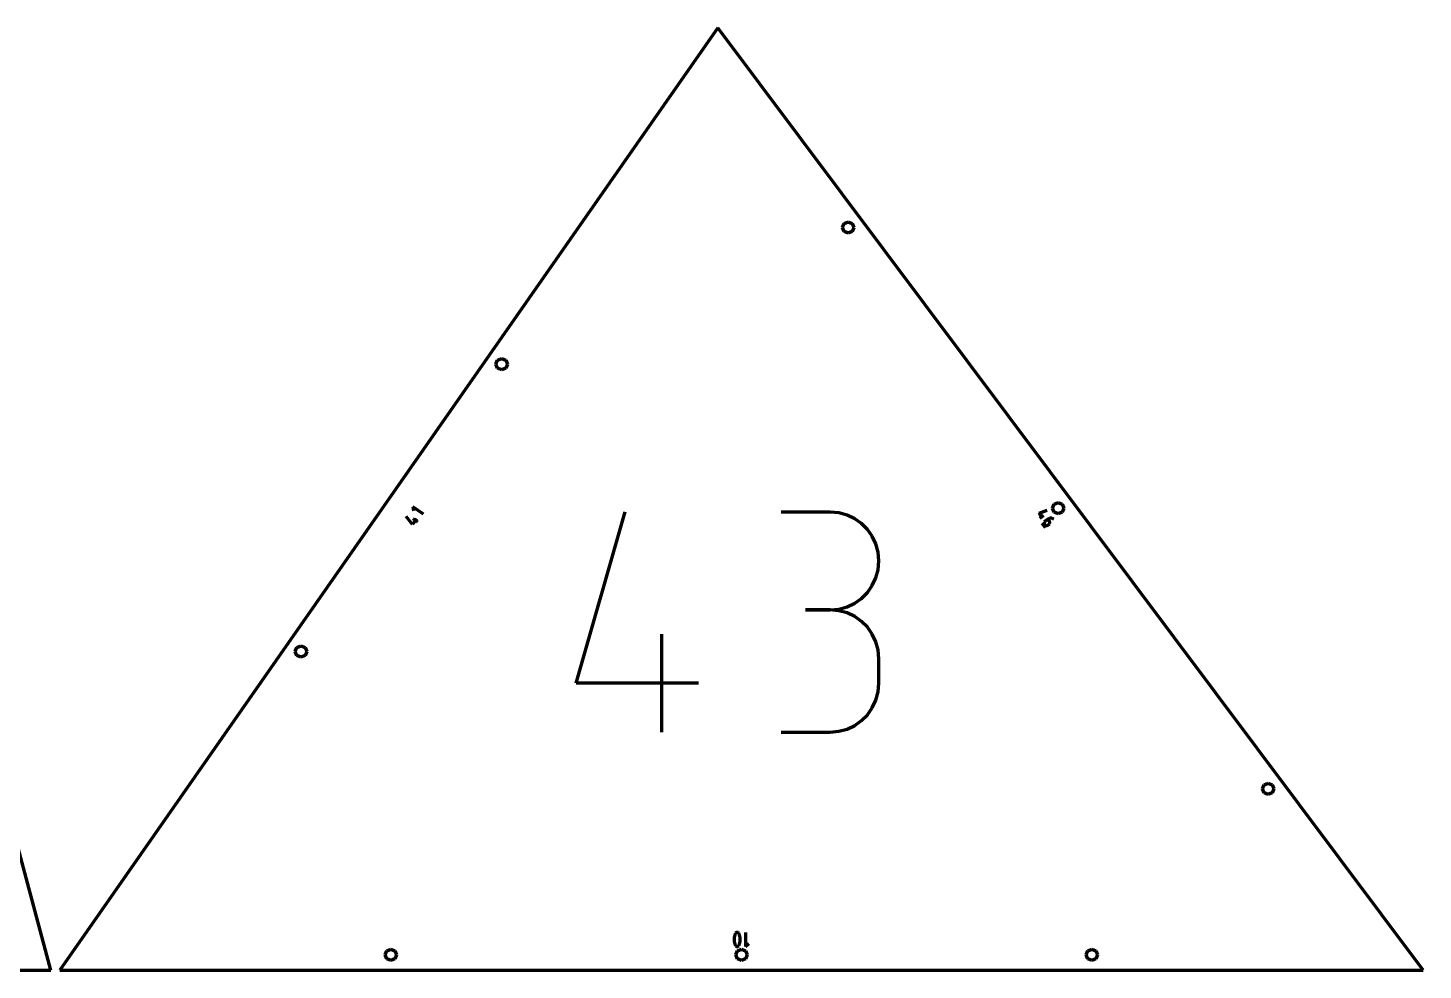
# Model space of a CAD drawing. Header units: inches. Extents: x -100 to 100, y -100 to -26.
# Drawn here: x 11.65 to 31.55, y -99.94 to -86.5 of the extents above; entities that cross this region are included whole.
import ezdxf

# ---------------------------------------------------------------- set-up
doc = ezdxf.new("R2010")
doc.units = ezdxf.units.IN
doc.header["$MEASUREMENT"] = 0
for name, color, linetype, lineweight in [('annotation', 7, 'Continuous', 0), ('boundary', 7, 'Continuous', 0), ('hole', 7, 'Continuous', 0)]:
    doc.layers.add(name, color=color, linetype=linetype, lineweight=lineweight)

msp = doc.modelspace()

# ---------------------------------------------------------------- linework, layer by layer
at = {"layer": 'annotation', "color": 1, "lineweight": 70}
for p, q in [((17.288884, -93.432956), (17.139505, -93.32863)), ((17.139505, -93.32863), (17.14953, -93.385038)), ((17.135429, -93.581935), (17.042394, -93.467678)), ((17.193356, -93.498993), (17.135429, -93.581935)), ((17.209201, -93.547048), (17.142859, -93.500715)), ((19.468794, -95.843142), (20.165728, -93.398947)), ((23.090395, -93.402594), (22.392476, -93.402594)), ((23.215917, -93.41386), (23.090395, -93.402594)), ((23.33403, -93.446329), (23.215917, -93.41386)), ((23.442767, -93.498003), (23.33403, -93.446329)), ((23.540166, -93.566885), (23.442767, -93.498003)), ((26.073359, -93.419881), (26.188792, -93.375798)), ((26.124199, -93.487801), (26.073359, -93.419881)), ((26.081766, -93.487798), (26.136093, -93.447132)), ((26.147594, -93.547659), (26.145807, -93.553183)), ((26.150324, -93.542476), (26.147594, -93.547659)), ((26.153978, -93.537769), (26.150324, -93.542476)), ((26.158536, -93.533673), (26.153978, -93.537769)), ((26.199193, -93.503239), (26.158536, -93.533673)), ((26.158536, -93.533673), (26.158536, -93.533673)), ((26.207911, -93.497652), (26.199193, -93.503239)), ((26.219525, -93.530403), (26.199193, -93.503239)), ((26.217169, -93.493461), (26.207911, -93.497652)), ((26.226814, -93.490667), (26.217169, -93.493461)), ((26.222746, -93.535614), (26.219525, -93.530403)), ((26.22493, -93.541153), (26.222746, -93.535614)), ((26.226095, -93.546884), (26.22493, -93.541153)), ((26.22626, -93.552676), (26.226095, -93.546884)), ((26.236691, -93.489271), (26.226814, -93.490667)), ((26.246648, -93.489273), (26.236691, -93.489271)), ((26.256532, -93.490673), (26.246648, -93.489273)), ((26.266189, -93.493472), (26.256532, -93.490673)), ((26.275465, -93.49767), (26.266189, -93.493472)), ((26.284207, -93.503267), (26.275465, -93.49767)), ((26.284207, -93.503267), (26.284207, -93.503267)), ((23.62426, -93.650979), (23.540166, -93.566885)), ((23.693087, -93.748286), (23.62426, -93.650979)), ((23.744681, -93.856812), (23.693087, -93.748286)), ((26.113505, -93.562072), (26.159287, -93.623233)), ((26.145807, -93.553183), (26.144981, -93.558913)), ((26.144981, -93.558913), (26.145136, -93.564714)), ((26.145136, -93.564714), (26.14629, -93.570451)), ((26.14629, -93.570451), (26.148464, -93.575988)), ((26.148464, -93.575988), (26.151675, -93.581192)), ((26.151675, -93.581192), (26.151675, -93.581192)), ((26.151675, -93.581192), (26.15577, -93.585749)), ((26.15577, -93.585749), (26.160475, -93.5894)), ((26.160475, -93.5894), (26.165655, -93.592126)), ((26.165655, -93.592126), (26.171176, -93.593908)), ((26.171176, -93.593908), (26.176904, -93.594727)), ((26.176904, -93.594727), (26.182705, -93.594565)), ((26.182705, -93.594565), (26.188444, -93.593402)), ((26.188444, -93.593402), (26.193988, -93.59122)), ((26.193988, -93.59122), (26.199201, -93.587999)), ((26.199201, -93.587999), (26.212733, -93.57787)), ((26.212733, -93.57787), (26.21729, -93.573777)), ((26.212733, -93.57787), (26.212733, -93.57787)), ((26.21729, -93.573777), (26.22094, -93.569078)), ((26.22094, -93.569078), (26.223664, -93.563906)), ((26.223664, -93.563906), (26.225443, -93.558394)), ((26.225443, -93.558394), (26.22626, -93.552676)), ((23.777078, -93.974558), (23.744681, -93.856812)), ((23.788314, -94.099527), (23.777078, -93.974558)), ((23.777078, -94.225083), (23.788314, -94.099527)), ((23.788314, -94.099527), (23.788314, -94.099527)), ((23.693087, -94.452155), (23.744681, -94.343286)), ((23.744681, -94.343286), (23.777078, -94.225083)), ((23.62426, -94.549709), (23.693087, -94.452155)), ((23.33403, -94.754675), (23.442767, -94.702949)), ((23.442767, -94.702949), (23.540166, -94.633967)), ((23.540166, -94.633967), (23.62426, -94.549709)), ((23.090395, -94.798432), (22.740943, -94.798432)), ((22.740943, -94.798432), (23.090395, -94.798432)), ((23.090395, -94.798432), (23.215917, -94.787162)), ((23.215917, -94.809698), (23.090395, -94.798432)), ((23.090395, -94.798432), (23.090395, -94.798432)), ((23.215917, -94.787162), (23.33403, -94.754675)), ((23.33403, -94.842167), (23.215917, -94.809698)), ((23.442767, -94.893841), (23.33403, -94.842167)), ((23.540166, -94.962723), (23.442767, -94.893841)), ((23.62426, -95.046817), (23.540166, -94.962723)), ((23.693087, -95.144124), (23.62426, -95.046817)), ((20.690793, -96.54185), (20.690793, -95.146011)), ((23.744681, -95.25265), (23.693087, -95.144124)), ((23.777078, -95.370396), (23.744681, -95.25265)), ((23.788314, -95.495365), (23.777078, -95.370396)), ((23.788314, -95.844817), (23.788314, -95.495365)), ((23.788314, -95.495365), (23.788314, -95.495365)), ((21.213888, -95.843142), (19.468794, -95.843142)), ((23.777078, -95.969839), (23.788314, -95.844817)), ((23.693087, -96.196146), (23.744681, -96.087612)), ((23.744681, -96.087612), (23.777078, -95.969839)), ((23.540166, -96.377524), (23.62426, -96.293447)), ((23.62426, -96.293447), (23.693087, -96.196146)), ((23.090395, -96.541751), (23.215917, -96.530491)), ((23.215917, -96.530491), (23.33403, -96.498038)), ((23.33403, -96.498038), (23.442767, -96.446385)), ((23.442767, -96.446385), (23.540166, -96.377524)), ((22.392476, -96.541751), (23.090395, -96.541751)), ((23.090395, -96.541751), (23.090395, -96.541751)), ((21.723388, -99.470741), (21.721443, -99.49009)), ((21.721443, -99.49009), (21.721443, -99.509517)), ((21.721443, -99.509517), (21.723388, -99.528874)), ((21.727279, -99.451621), (21.723388, -99.470741)), ((21.733115, -99.432879), (21.727279, -99.451621)), ((21.740897, -99.414664), (21.733115, -99.432879)), ((21.743505, -99.410349), (21.740897, -99.414664)), ((21.740897, -99.414664), (21.740897, -99.414664)), ((21.746756, -99.406668), (21.743505, -99.410349)), ((21.750539, -99.403658), (21.746756, -99.406668)), ((21.754746, -99.401352), (21.750539, -99.403658)), ((21.759269, -99.399788), (21.754746, -99.401352)), ((21.763998, -99.399001), (21.759269, -99.399788)), ((21.768824, -99.399025), (21.763998, -99.399001)), ((21.77364, -99.399897), (21.768824, -99.399025)), ((21.778335, -99.401652), (21.77364, -99.399897)), ((21.778335, -99.401652), (21.778335, -99.401652)), ((21.780211, -99.402653), (21.778335, -99.401652)), ((21.781992, -99.403777), (21.780211, -99.402653)), ((21.783673, -99.405019), (21.781992, -99.403777)), ((21.78525, -99.406374), (21.783673, -99.405019)), ((21.786719, -99.407836), (21.78525, -99.406374)), ((21.788074, -99.4094), (21.786719, -99.407836)), ((21.78931, -99.411061), (21.788074, -99.4094)), ((21.790424, -99.412813), (21.78931, -99.411061)), ((21.79141, -99.414651), (21.790424, -99.412813)), ((21.799154, -99.432904), (21.79141, -99.414651)), ((21.79141, -99.414651), (21.79141, -99.414651)), ((21.804962, -99.451674), (21.799154, -99.432904)), ((21.808834, -99.470813), (21.804962, -99.451674)), ((21.810771, -99.490171), (21.808834, -99.470813)), ((21.808834, -99.528946), (21.810771, -99.509599)), ((21.810771, -99.509599), (21.810771, -99.490171)), ((21.886539, -99.398987), (21.886539, -99.601013)), ((21.723388, -99.528874), (21.727279, -99.548011)), ((21.727279, -99.548011), (21.733115, -99.566779)), ((21.733115, -99.566779), (21.740897, -99.585028)), ((21.740897, -99.585028), (21.740897, -99.585028)), ((21.740897, -99.585028), (21.741887, -99.58687)), ((21.741887, -99.58687), (21.743009, -99.588631)), ((21.743009, -99.588631), (21.744255, -99.590302)), ((21.744255, -99.590302), (21.745616, -99.591875)), ((21.745616, -99.591875), (21.747084, -99.593341)), ((21.747084, -99.593341), (21.748651, -99.594692)), ((21.748651, -99.594692), (21.750308, -99.595918)), ((21.750308, -99.595918), (21.752046, -99.597011)), ((21.752046, -99.597011), (21.753858, -99.597964)), ((21.753858, -99.597964), (21.753858, -99.597964)), ((21.753858, -99.597964), (21.758591, -99.599757)), ((21.758591, -99.599757), (21.763434, -99.600659)), ((21.763434, -99.600659), (21.768281, -99.600705)), ((21.768281, -99.600705), (21.773024, -99.599931)), ((21.773024, -99.599931), (21.777555, -99.598373)), ((21.777555, -99.598373), (21.781767, -99.596067)), ((21.781767, -99.596067), (21.785552, -99.593048)), ((21.785552, -99.593048), (21.788802, -99.589352)), ((21.788802, -99.589352), (21.79141, -99.585015)), ((21.79141, -99.585015), (21.799154, -99.566804)), ((21.79141, -99.585015), (21.79141, -99.585015)), ((21.799154, -99.566804), (21.804962, -99.548064)), ((21.804962, -99.548064), (21.808834, -99.528946)), ((21.886539, -99.601013), (21.931452, -99.556087))]:
    msp.add_line(p, q, dxfattribs=at)
at = {"layer": 'boundary', "color": 5, "lineweight": 70}
for p, q in [((21.489472, -86.495215), (12.101328, -99.9375)), ((31.551537, -99.9375), (21.489472, -86.495215)), ((11.976328, -99.9375), (9.324821, -90.070534)), ((-15.854199, -99.9375), (11.976328, -99.9375)), ((12.101328, -99.9375), (31.551537, -99.9375))]:
    msp.add_line(p, q, dxfattribs=at)
at = {"layer": 'hole', "color": 5, "lineweight": 70}
for p, q in [((23.267949, -89.344637), (23.291725, -89.287234)), ((23.291725, -89.402039), (23.267949, -89.344637)), ((23.291725, -89.287234), (23.349128, -89.263457)), ((23.349128, -89.263457), (23.40653, -89.287234)), ((23.40653, -89.287234), (23.430307, -89.344637)), ((23.430307, -89.344637), (23.40653, -89.402039)), ((23.349128, -89.425816), (23.291725, -89.402039)), ((23.40653, -89.402039), (23.349128, -89.425816)), ((18.325022, -91.291995), (18.348798, -91.234592)), ((18.348798, -91.349397), (18.325022, -91.291995)), ((18.348798, -91.234592), (18.406201, -91.210815)), ((18.406201, -91.373174), (18.348798, -91.349397)), ((18.406201, -91.210815), (18.463603, -91.234592)), ((18.463604, -91.349397), (18.406201, -91.373174)), ((18.463603, -91.234592), (18.48738, -91.291995)), ((18.48738, -91.291995), (18.463604, -91.349397)), ((26.264203, -93.347444), (26.287979, -93.290041)), ((26.287979, -93.404846), (26.264203, -93.347444)), ((26.287979, -93.290041), (26.345382, -93.266264)), ((26.345382, -93.266264), (26.402785, -93.290041)), ((26.402785, -93.290041), (26.426561, -93.347444)), ((26.426561, -93.347444), (26.402785, -93.404846)), ((26.345382, -93.428623), (26.287979, -93.404846)), ((26.402785, -93.404846), (26.345382, -93.428623)), ((15.462103, -95.391226), (15.48588, -95.333823)), ((15.48588, -95.333823), (15.543282, -95.310046)), ((15.543282, -95.310046), (15.600685, -95.333823)), ((15.600685, -95.333823), (15.624462, -95.391226)), ((15.48588, -95.448628), (15.462103, -95.391226)), ((15.543282, -95.472405), (15.48588, -95.448628)), ((15.600685, -95.448628), (15.543282, -95.472405)), ((15.624462, -95.391226), (15.600685, -95.448628)), ((29.260457, -97.35025), (29.284234, -97.292848)), ((29.284234, -97.292848), (29.341636, -97.269071)), ((29.341636, -97.269071), (29.399039, -97.292848)), ((29.399039, -97.292848), (29.422815, -97.35025)), ((29.284234, -97.407653), (29.260457, -97.35025)), ((29.341636, -97.43143), (29.284234, -97.407653)), ((29.399039, -97.407653), (29.341636, -97.43143)), ((29.422815, -97.35025), (29.399039, -97.407653)), ((16.745253, -99.71875), (16.76903, -99.661347)), ((16.76903, -99.776153), (16.745253, -99.71875)), ((16.76903, -99.661347), (16.826433, -99.637571)), ((16.826433, -99.637571), (16.883835, -99.661347)), ((16.883835, -99.661347), (16.907612, -99.71875)), ((16.907612, -99.71875), (16.883835, -99.776153)), ((21.745253, -99.71875), (21.76903, -99.661347)), ((21.76903, -99.776152), (21.745253, -99.71875)), ((21.76903, -99.661347), (21.826433, -99.637571)), ((21.826433, -99.637571), (21.883835, -99.661347)), ((21.883835, -99.661347), (21.907612, -99.71875)), ((21.907612, -99.71875), (21.883835, -99.776153)), ((26.745253, -99.71875), (26.76903, -99.661347)), ((26.76903, -99.776152), (26.745253, -99.71875)), ((26.76903, -99.661347), (26.826433, -99.637571)), ((26.826433, -99.637571), (26.883835, -99.661347)), ((26.883835, -99.661347), (26.907612, -99.71875)), ((26.907612, -99.71875), (26.883835, -99.776153)), ((16.826433, -99.799929), (16.76903, -99.776153)), ((16.883835, -99.776153), (16.826433, -99.799929)), ((21.826433, -99.799929), (21.76903, -99.776152)), ((21.883835, -99.776153), (21.826433, -99.799929)), ((26.826433, -99.799929), (26.76903, -99.776152)), ((26.883835, -99.776153), (26.826433, -99.799929))]:
    msp.add_line(p, q, dxfattribs=at)

doc.saveas('drawing.dxf')
